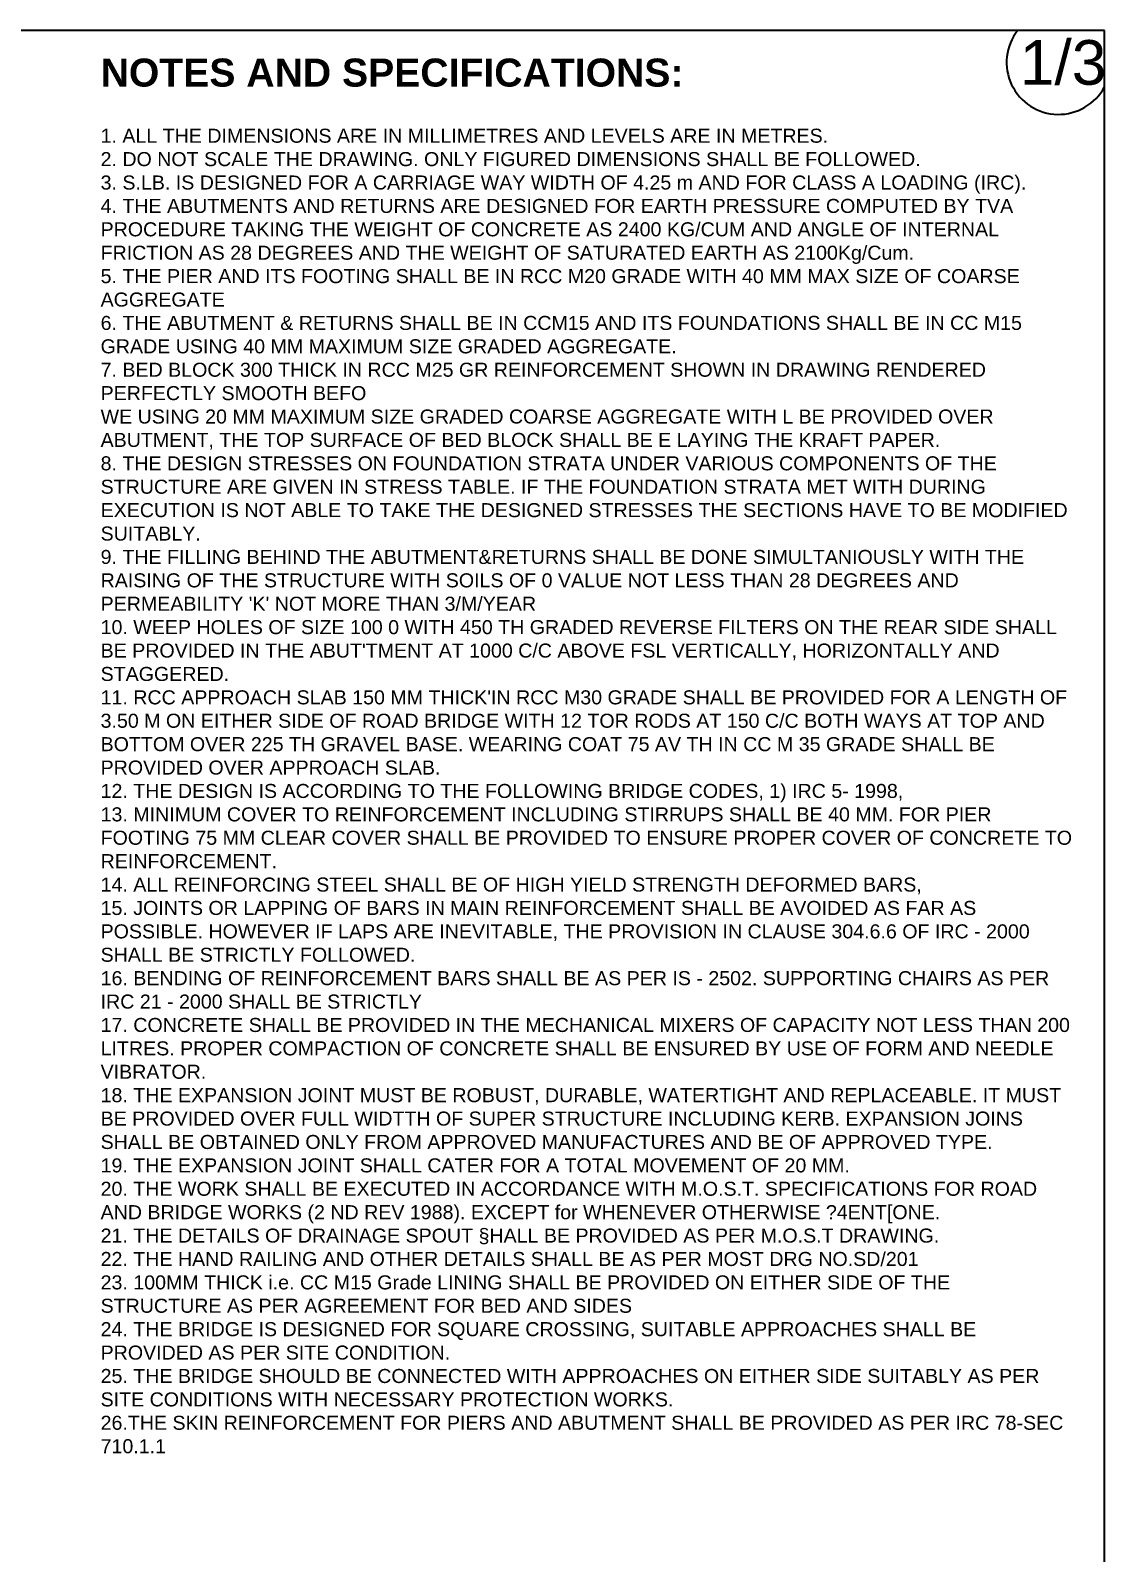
# Model space of a CAD drawing. Header units: millimetres. Extents: x 5124 to 3334266, y 2311 to 45966843.
# Drawn here: x 3320823 to 3334266, y 45947802 to 45966843 of the extents above; entities that cross this region are included whole.
import ezdxf

# ---------------------------------------------------------------- set-up
doc = ezdxf.new("R2010")
doc.units = ezdxf.units.MM
doc.header["$MEASUREMENT"] = 0
for name, color, linetype in [('DIMENSION', 7, 'Continuous'), ('DRAWING', 7, 'Continuous'), ('TEXT', 7, 'Continuous')]:
    doc.layers.add(name, color=color, linetype=linetype)
doc.styles.get("Standard").update_dxf_attribs({"font": 'arial.ttf', "height": 150})

msp = doc.modelspace()

# ---------------------------------------------------------------- linework, layer by layer
at = {"layer": 'DIMENSION'}
msp.add_arc((3333690.9, 45966443.7), 650.8, 142.16632, 332.12609, dxfattribs=at)
at = {"layer": 'DRAWING'}
msp.add_lwpolyline([(3334266.2, 45966842.9), (3258491.6, 45966842.9), (3258491.6, 45925835.8), (3334266.2, 45925835.8)], close=True, dxfattribs=at)

# ---------------------------------------------------------------- texts
at = {"layer": 'TEXT', "attachment_point": 1}
for s, insert, char_height, width in [('1/3', (3333204.8, 45966722.2), 558.31, 602.521), ("{\\fArial|b1|i0|c0|p34;\\H1.9972x;NOTES AND SPECIFICATIONS:\\H0.62589x;\\P} \\P1. ALL THE DIMENSIONS ARE IN MILLIMETRES AND LEVELS ARE IN METRES. \\P2. DO NOT SCALE THE DRAWING. ONLY FIGURED DIMENSIONS SHALL BE FOLLOWED. \\P3. S.LB. IS DESIGNED FOR A CARRIAGE WAY WIDTH OF 4.25 m AND FOR CLASS A LOADING (IRC). \\P4. THE ABUTMENTS AND RETURNS ARE DESIGNED FOR EARTH PRESSURE COMPUTED BY TVA PROCEDURE TAKING THE WEIGHT OF CONCRETE AS 2400 KG/CUM AND ANGLE OF INTERNAL FRICTION AS 28 DEGREES AND THE WEIGHT OF SATURATED EARTH AS 2100Kg/Cum. \\P5. THE PIER AND ITS FOOTING SHALL BE IN RCC M20 GRADE WITH 40 MM MAX SIZE OF COARSE AGGREGATE \\P6. THE ABUTMENT & RETURNS SHALL BE IN CCM15 AND ITS FOUNDATIONS SHALL BE IN CC M15 GRADE USING 40 MM MAXIMUM SIZE GRADED AGGREGATE. \\P7. BED BLOCK 300 THICK IN RCC M25 GR REINFORCEMENT SHOWN IN DRAWING RENDERED PERFECTLY SMOOTH BEFO \\PWE USING 20 MM MAXIMUM SIZE GRADED COARSE AGGREGATE WITH L BE PROVIDED OVER ABUTMENT, THE TOP SURFACE OF BED BLOCK SHALL BE E LAYING THE KRAFT PAPER. \\P8. THE DESIGN STRESSES ON FOUNDATION STRATA UNDER VARIOUS COMPONENTS OF THE STRUCTURE ARE GIVEN IN STRESS TABLE. IF THE FOUNDATION STRATA MET WITH DURING EXECUTION IS NOT ABLE TO TAKE THE DESIGNED STRESSES THE SECTIONS HAVE TO BE MODIFIED SUITABLY. \\P9. THE FILLING BEHIND THE ABUTMENT&RETURNS SHALL BE DONE SIMULTANIOUSLY WITH THE RAISING OF THE STRUCTURE WITH SOILS OF 0 VALUE NOT LESS THAN 28 DEGREES AND PERMEABILITY 'K' NOT MORE THAN 3/M/YEAR \\P10. WEEP HOLES OF SIZE 100 0 WITH 450 TH GRADED REVERSE FILTERS ON THE REAR SIDE SHALL BE PROVIDED IN THE ABUT'TMENT AT 1000 C/C ABOVE FSL VERTICALLY, HORIZONTALLY AND STAGGERED. \\P11. RCC APPROACH SLAB 150 MM THICK'IN RCC M30 GRADE SHALL BE PROVIDED FOR A LENGTH OF 3.50 M ON EITHER SIDE OF ROAD BRIDGE WITH 12 TOR RODS AT 150 C/C BOTH WAYS AT TOP AND BOTTOM OVER 225 TH GRAVEL BASE. WEARING COAT 75 AV TH IN CC M 35 GRADE SHALL BE PROVIDED OVER APPROACH SLAB. \\P12. THE DESIGN IS ACCORDING TO THE FOLLOWING BRIDGE CODES, 1) IRC 5- 1998, \\P13. MINIMUM COVER TO REINFORCEMENT INCLUDING STIRRUPS SHALL BE 40 MM. FOR PIER FOOTING 75 MM CLEAR COVER SHALL BE PROVIDED TO ENSURE PROPER COVER OF CONCRETE TO REINFORCEMENT. \\P14. ALL REINFORCING STEEL SHALL BE OF HIGH YIELD STRENGTH DEFORMED BARS, \\P15. JOINTS OR LAPPING OF BARS IN MAIN REINFORCEMENT SHALL BE AVOIDED AS FAR AS POSSIBLE. HOWEVER IF LAPS ARE INEVITABLE, THE PROVISION IN CLAUSE 304.6.6 OF IRC - 2000 SHALL BE STRICTLY FOLLOWED. \\P16. BENDING OF REINFORCEMENT BARS SHALL BE AS PER IS - 2502. SUPPORTING CHAIRS AS PER IRC 21 - 2000 SHALL BE STRICTLY \\P17. CONCRETE SHALL BE PROVIDED IN THE MECHANICAL MIXERS OF CAPACITY NOT LESS THAN 200 LITRES. PROPER COMPACTION OF CONCRETE SHALL BE ENSURED BY USE OF FORM AND NEEDLE VIBRATOR. \\P18. THE EXPANSION JOINT MUST BE ROBUST, DURABLE, WATERTIGHT AND REPLACEABLE. IT MUST BE PROVIDED OVER FULL WIDTTH OF SUPER STRUCTURE INCLUDING KERB. EXPANSION JOINS SHALL BE OBTAINED ONLY FROM APPROVED MANUFACTURES AND BE OF APPROVED TYPE. \\P19. THE EXPANSION JOINT SHALL CATER FOR A TOTAL MOVEMENT OF 20 MM. \\P20. THE WORK SHALL BE EXECUTED IN ACCORDANCE WITH M.O.S.T. SPECIFICATIONS FOR ROAD AND BRIDGE WORKS (2 ND REV 1988). EXCEPT for WHENEVER OTHERWISE ?4ENT[ONE.\\P21. THE DETAILS OF DRAINAGE SPOUT §HALL BE PROVIDED AS PER M.O.S.T DRAWING. \\P22. THE HAND RAILING AND OTHER DETAILS SHALL BE AS PER MOST DRG NO.SD/201 \\P23. 100MM THICK i.e. CC M15 Grade LINING SHALL BE PROVIDED ON EITHER SIDE OF THE STRUCTURE AS PER AGREEMENT FOR BED AND SIDES \\P24. THE BRIDGE IS DESIGNED FOR SQUARE CROSSING, SUITABLE APPROACHES SHALL BE PROVIDED AS PER SITE CONDITION. \\P25. THE BRIDGE SHOULD BE CONNECTED WITH APPROACHES ON EITHER SIDE SUITABLY AS PER SITE CONDITIONS WITH NECESSARY PROTECTION WORKS. \\P26.THE SKIN REINFORCEMENT FOR PIERS AND ABUTMENT SHALL BE PROVIDED AS PER IRC 78-SEC 710.1.1", (3321701.2, 45966491.2), 175.6097, 12125.142)]:
    msp.add_mtext(s, dxfattribs=dict(at, insert=insert, char_height=char_height, width=width))

doc.saveas('drawing.dxf')
